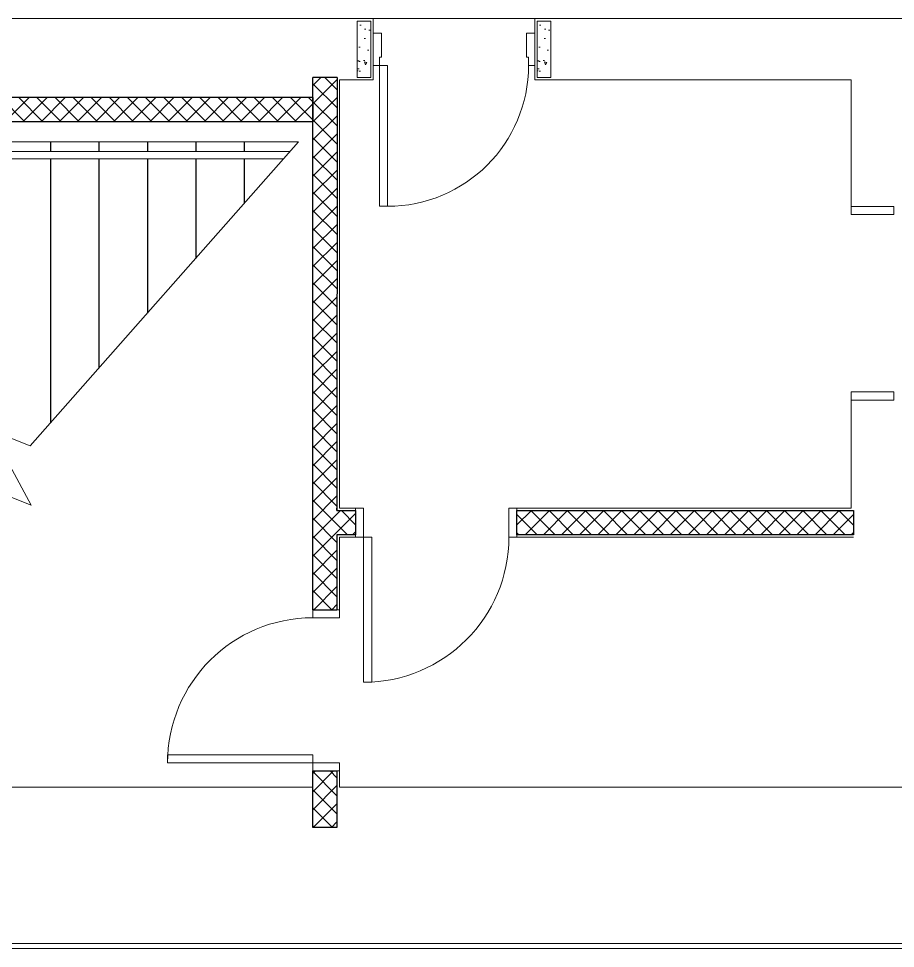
# Model space of a CAD drawing. Header units: inches. Extents: x 13084 to 220150, y 6494 to 167180.
# Drawn here: x 75417 to 80850, y 68130 to 73895 of the extents above; entities that cross this region are included whole.
import ezdxf

# ---------------------------------------------------------------- set-up
doc = ezdxf.new("R2010")
doc.units = ezdxf.units.IN
doc.header["$MEASUREMENT"] = 0
doc.linetypes.add('Ground Floor$0$HIDDEN', pattern=[0.375, 0.25, -0.125])
for name, color, linetype, lineweight in [('Ground Floor$0$A-G23-M-Stairs-Concrete', 251, 'Continuous', 25), ('Ground Floor$0$A-G23-M-Stairs-Railings', 251, 'Continuous', 15), ('Ground Floor$0$A-G250-M-Walls-Blockwork', 7, 'Continuous', 25), ('Ground Floor$0$A-G250-M-Walls-Concrete', 7, 'Continuous', 20), ('Ground Floor$0$A-G252-H-Internal-Walls', 251, 'Continuous', 9), ('Ground Floor$0$A-G312-M-Wall-Cladding-Panel', 7, 'Continuous', 9), ('Ground Floor$0$A-G312-M-Wall-Finish-Plaster', 7, 'Continuous', 15), ('Ground Floor$0$A-G322-M-Door', 251, 'Continuous', 15), ('Ground Floor$0$A-G4-M-Furniture-and-Fittings', 251, 'Continuous', 9), ('Ground Floor$0$A-Z036-G-Stair-Symbology', 251, 'Continuous', 15)]:
    doc.layers.add(name, color=color, linetype=linetype, lineweight=lineweight)
pattern_1 = [(45, (31615.24, 164129.57), (-56.1266, 56.1266), []), (135, (31615.24, 164129.57), (-56.1266, -56.1266), [])]

# ---------------------------------------------------------------- blocks, each defined once
blk = doc.blocks.new('Ground Floor$0$Door16-Classroom C4')
at = {"layer": 'Ground Floor$0$A-G322-M-Door', "elevation": 0}
for points in [[(88, 974), (38, 974), (38, 100), (88, 100)], [(50, 50), (38, 50), (38, 100), (0, 100), (0, -100), (50, -100)]]:
    blk.add_lwpolyline(points, close=True, dxfattribs=at)
at = {"layer": 'Ground Floor$0$A-G322-M-Door'}
blk.add_lwpolyline([(950, 50), (962, 50), (962, 100), (1000, 100), (1000, -100), (950, -100)], close=True, dxfattribs=at)
blk.add_arc((88, 100), 874, 360, 90, dxfattribs=at)
blk = doc.blocks.new('Ground Floor$0$d34a')
at = {"layer": 'Ground Floor$0$A-G322-M-Door'}
for points in [[(0, -180), (50, -180), (50, 0), (0, 0)], [(950, -180), (1000, -180), (1000, 0), (950, 0)], [(100, -1080), (50, -1080), (50, -180), (100, -180)]]:
    blk.add_lwpolyline(points, close=True, dxfattribs=at)
blk.add_arc((50, -180), 900, 270, 0, dxfattribs=at)

msp = doc.modelspace()

# ---------------------------------------------------------------- hatches: boundary and pattern name
at = {"layer": 'Ground Floor$0$A-G252-H-Internal-Walls'}
h = msp.add_hatch(dxfattribs=at)
h.set_pattern_fill('AR-CONC', color=256, angle=90, style=0)
h.set_pattern_definition([(140, (31615.24, 164129.57), (15.93909, 182.18467), [19.05, -209.55]), (85, (31615.24, 164129.57), (-191.05664, -35.24283), [15.24, -167.64]), (190.451, (31616.57, 164144.75), (-175.1167, 146.9425), [16.19, -178.09]), (136.1842, (31564.44, 164129.57), (42.04233, 271.07904), [28.575, -314.325]), (186.6356, (31567.94, 164152.16), (-247.42556, 237.40423), [24.285, -267.135]), (81.184, (31564.44, 164129.57), (-247.4251, 237.4046), [22.86, -251.46]), (111, (31577.14, 164154.97), (102.26552, 151.61488), [19.05, -209.55]), (56, (31577.14, 164154.97), (-184.18797, 61.80203), [15.24, -167.64]), (161.4514, (31585.66, 164167.6), (-81.92286, 213.4165), [16.19, -178.09]), (127.5, (31615.24, 164129.57), (-84.55504, 3.088603), [0, -165.608, 0, -170.18, 0, -168.275]), (97.5, (31615.24, 164129.57), (-100.180575, 66.81966), [0, -97.028, 0, -161.798, 0, -64.135]), (57.5, (31615.24, 164072.93), (5.728744, 135.590595), [0, -63.5, 0, -198.12, 0, -262.89]), (47.5, (31615.24, 164047.53), (-25.42649, 148.12918), [0, -82.55, 0, -131.572, 0, -186.69])])
h.paths.add_polyline_path([(77600.2, 73529.6), (77600.2, 73879.6), (77515.2, 73879.6), (77515.2, 73529.6)])
h = msp.add_hatch(dxfattribs=at)
h.set_pattern_fill('AR-CONC', color=256, angle=90, style=0)
h.set_pattern_definition([(140, (32730.25, 164129.57), (15.93909, 182.18467), [19.05, -209.55]), (85, (32730.25, 164129.57), (-191.05664, -35.24283), [15.24, -167.64]), (190.451, (32731.58, 164144.75), (-175.1167, 146.9425), [16.19, -178.09]), (136.1842, (32679.45, 164129.57), (42.04233, 271.07904), [28.575, -314.325]), (186.6356, (32682.95, 164152.16), (-247.42556, 237.40423), [24.285, -267.135]), (81.184, (32679.45, 164129.57), (-247.4251, 237.4046), [22.86, -251.46]), (111, (32692.15, 164154.97), (102.26552, 151.61488), [19.05, -209.55]), (56, (32692.15, 164154.97), (-184.18797, 61.80203), [15.24, -167.64]), (161.4514, (32700.67, 164167.6), (-81.92286, 213.4165), [16.19, -178.09]), (127.5, (32730.25, 164129.57), (-84.55504, 3.088603), [0, -165.608, 0, -170.18, 0, -168.275]), (97.5, (32730.25, 164129.57), (-100.180575, 66.81966), [0, -97.028, 0, -161.798, 0, -64.135]), (57.5, (32730.25, 164072.93), (5.728744, 135.590595), [0, -63.5, 0, -198.12, 0, -262.89]), (47.5, (32730.25, 164047.53), (-25.42649, 148.12918), [0, -82.55, 0, -131.572, 0, -186.69])])
h.paths.add_polyline_path([(78715.3, 73529.6), (78715.2, 73879.6), (78630.2, 73879.6), (78630.3, 73529.6)])
h = msp.add_hatch(dxfattribs=at)
h.set_pattern_fill('ANSI37', color=256, scale=25, style=0)
h.set_pattern_definition(pattern_1)
h.paths.add_polyline_path([(77240.3, 73254.6), (77240.3, 73404.6), (70790.3, 73404.6), (70790.3, 73529.6), (70640.3, 73529.6), (70640.3, 73254.6)])
h = msp.add_hatch(dxfattribs=at)
h.set_pattern_fill('ANSI37', color=256, scale=25, style=0)
h.set_pattern_definition(pattern_1)
h.paths.add_polyline_path([(77390.3, 73529.6), (77240.3, 73529.6), (77240.2, 70229.5), (77390.2, 70229.5), (77390.2, 70694.5), (77505.2, 70694.6), (77505.2, 70844.5), (77390.2, 70844.5)])
h = msp.add_hatch(dxfattribs=at)
h.set_pattern_fill('ANSI37', color=256, scale=25, style=0)
h.set_pattern_definition([(45, (31615.24, 164069.57), (-56.1266, 56.1266), []), (135, (31615.24, 164069.57), (-56.1266, -56.1266), [])])
h.paths.add_polyline_path([(78505.2, 70844.5), (80590.2, 70844.5), (80590.2, 70694.5), (78505.2, 70694.5)])
h = msp.add_hatch(dxfattribs=at)
h.set_pattern_fill('ANSI37', color=256, scale=25, style=0)
h.set_pattern_definition(pattern_1)
h.paths.add_polyline_path([(77390.2, 69229.5), (77240.2, 69229.5), (77240.2, 68879.5), (77390.2, 68879.5)])

# ---------------------------------------------------------------- linework, layer by layer
at = {"layer": 'Ground Floor$0$A-G23-M-Stairs-Concrete'}
for p, q in [((75615.3, 73129.6, 0), (75615.3, 73069.6, 0)), ((75915.3, 73129.6, 0), (75915.3, 73069.6, 0)), ((76215.3, 73129.6, 0), (76215.3, 73069.6, 0)), ((76515.3, 73129.6, 0), (76515.3, 73069.6, 0)), ((76815.3, 73129.6, 0), (76815.3, 73069.6, 0)), ((75615.3, 73024.6, 0), (75615.3, 71388.9, 0)), ((75915.3, 73024.6, 0), (75915.3, 71728.6, 0)), ((76215.3, 73024.6, 0), (76215.3, 72068.2, 0)), ((76515.3, 73024.6, 0), (76515.3, 72407.9, 0)), ((76815.3, 73024.6, 0), (76815.3, 72747.6, 0))]:
    msp.add_line(p, q, dxfattribs=at)
at = {"layer": 'Ground Floor$0$A-G23-M-Stairs-Railings'}
for p, q in [((70255.3, 73069.6, 0), (77099.7, 73069.6, 0)), ((70215.3, 73024.6, 0), (77059.9, 73024.6, 0))]:
    msp.add_line(p, q, dxfattribs=at)
at = {"layer": 'Ground Floor$0$A-G250-M-Walls-Blockwork', "ltscale": 0.02}
for p, q in [((77240.2, 70229.5), (77240.3, 73529.6)), ((77390.3, 73529.6), (77390.2, 70844.5)), ((77240.2, 70229.5, 0), (77390.2, 70229.5, 0)), ((77240.2, 69229.5, 0), (77390.2, 69229.5, 0))]:
    msp.add_line(p, q, dxfattribs=at)
at = {"layer": 'Ground Floor$0$A-G250-M-Walls-Blockwork'}
for p, q in [((77390.3, 73529.6), (77240.3, 73529.6)), ((77240.3, 73404.6), (70790.3, 73404.6, 0)), ((77240.3, 73404.6), (77240.3, 73254.6, 0)), ((77240.3, 73254.6, 0), (70640.3, 73254.6, 0)), ((77390.2, 70844.5), (77390.2, 70859.3))]:
    msp.add_line(p, q, dxfattribs=at)
at = {"layer": 'Ground Floor$0$A-G250-M-Walls-Blockwork', "ltscale": 0.02}
for points in [[(77390.2, 70844.5), (77505.2, 70844.5), (77505.2, 70694.6), (77390.2, 70694.5), (77390.2, 70229.5)], [(77390.2, 69229.5), (77390.2, 68879.5), (77240.2, 68879.5), (77240.2, 69229.5)]]:
    msp.add_lwpolyline(points, dxfattribs=at)
at = {"layer": 'Ground Floor$0$A-G250-M-Walls-Blockwork', "ltscale": 0.02, "elevation": 0}
msp.add_lwpolyline([(78505.2, 70844.5), (80590.2, 70844.5), (80590.2, 70694.5), (78505.2, 70694.5)], close=True, dxfattribs=at)
at = {"layer": 'Ground Floor$0$A-G250-M-Walls-Concrete'}
for p, q in [((77515.2, 73879.6, 0), (77515.2, 73529.6)), ((77600.2, 73529.6), (77600.2, 73879.6, 0)), ((78715.2, 73879.6, 0), (78630.2, 73879.6, 0)), ((78630.2, 73529.6, 0), (78630.2, 73879.6, 0)), ((78715.2, 73879.6, 0), (78630.2, 73879.6, 0)), ((78715.2, 73879.6, 0), (78715.2, 73529.6, 0)), ((77515.2, 73529.6), (77600.2, 73529.6)), ((78715.2, 73529.6, 0), (78630.2, 73529.6, 0))]:
    msp.add_line(p, q, dxfattribs=at)
at = {"layer": 'Ground Floor$0$A-G312-M-Wall-Cladding-Panel'}
for p, q in [((67645.2, 68159.5, 0), (83585.2, 68159.5, 0)), ((67615.2, 68129.5, 0), (83615.2, 68129.5, 0))]:
    msp.add_line(p, q, dxfattribs=at)
at = {"layer": 'Ground Floor$0$A-G312-M-Wall-Finish-Plaster'}
for p, q in [((73255.2, 73894.6), (77615.2, 73894.6, 0)), ((77615.2, 73514.6), (77615.2, 73894.6, 0)), ((78615.2, 73894.6, 0), (83325.2, 73894.6)), ((78615.2, 73514.6, 0), (78615.2, 73894.6, 0)), ((77405.2, 70859.5, 0), (77405.3, 73514.6)), ((77405.3, 73514.6, 0), (77615.3, 73514.6, 0)), ((80575.2, 73514.6, 0), (78615.2, 73514.6, 0)), ((80575.2, 73514.6, 0), (80575.2, 72729.5, 0)), ((77152.7, 73129.6, 0), (72615.2, 73129.6, 0)), ((80575.2, 72729.5, 0), (80590.2, 72729.5, 0)), ((80575.2, 71529.5), (80575.2, 70859.5, 0)), ((80575.2, 71529.5), (80590.2, 71529.5, 0)), ((77405.2, 70859.5, 0), (77505.2, 70859.5, 0)), ((80575.2, 70859.5, 0), (78505.2, 70859.5, 0)), ((77405.2, 70679.5, 0), (77405.2, 70229.5, 0)), ((77405.2, 70679.5, 0), (77505.2, 70679.5, 0)), ((80590.2, 70679.5, 0), (78505.2, 70679.5, 0)), ((77390.2, 70229.5, 0), (77405.2, 70229.5, 0)), ((77390.2, 69229.5, 0), (77405.2, 69229.5, 0)), ((77405.2, 69229.5, 0), (77405.2, 69129.5, 0)), ((73619.7, 69129.5, 0), (77240.2, 69129.5, 0))]:
    msp.add_line(p, q, dxfattribs=at)
at = {"layer": 'Ground Floor$0$A-G312-M-Wall-Finish-Plaster', "linetype": 'Ground Floor$0$HIDDEN'}
msp.add_line((83340.2, 69129.5), (77405.2, 69129.5, 0), dxfattribs=at)
at = {"layer": 'Ground Floor$0$A-G322-M-Door', "ltscale": 0.02}
for points in [[(80575.2, 72679.5), (80840.2, 72679.5), (80840.2, 72729.5), (80575.2, 72729.5)], [(80575.2, 72679.5), (80840.2, 72679.5), (80840.2, 72729.5), (80575.2, 72729.5)], [(80575.2, 71579.5), (80840.2, 71579.5), (80840.2, 71529.5), (80575.2, 71529.5)], [(80575.2, 71579.5), (80840.2, 71579.5), (80840.2, 71529.5), (80575.2, 71529.5)]]:
    msp.add_lwpolyline(points, close=True, dxfattribs=at)
at = {"layer": 'Ground Floor$0$A-G322-M-Door', "elevation": 0}
for points in [[(77240.2, 70179.5), (77240.2, 70229.5), (77405.2, 70229.5), (77405.2, 70179.5)], [(76340.2, 69329.5), (76340.2, 69279.5), (77240.2, 69279.5), (77240.2, 69329.5)], [(77240.2, 69229.5), (77240.2, 69279.5), (77405.2, 69279.5), (77405.2, 69229.5)]]:
    msp.add_lwpolyline(points, close=True, dxfattribs=at)
at = {"layer": 'Ground Floor$0$A-G322-M-Door'}
msp.add_arc((77240.2, 69279.5, 0), 900, 90, 180, dxfattribs=at)
at = {"layer": 'Ground Floor$0$A-G4-M-Furniture-and-Fittings'}
for p, q in [((77515.2, 73879.6, 0), (77600.2, 73879.6, 0)), ((77515.2, 73879.6, 0), (77600.2, 73879.6, 0)), ((77615.2, 73894.6, 0), (78615.2, 73894.6, 0))]:
    msp.add_line(p, q, dxfattribs=at)
at = {"layer": 'Ground Floor$0$A-Z036-G-Stair-Symbology'}
for points in [[(77152.7, 73129.6), (75489.6, 71246.6)], [(75489.6, 71246.6), (75242.3, 71343.7), (75496.2, 70877), (75249, 70974.2)]]:
    msp.add_lwpolyline(points, dxfattribs=at)

# ---------------------------------------------------------------- block references
at = {"layer": 'Ground Floor$0$A-G250-M-Walls-Blockwork'}
msp.add_blockref('Ground Floor$0$d34a', (77505.2, 70859.5, 0), dxfattribs=at)
at = {"layer": 'Ground Floor$0$A-G322-M-Door', "ltscale": 0.02, "xscale": -1, "rotation": 180}
msp.add_blockref('Ground Floor$0$Door16-Classroom C4', (77615.2, 73704.6, 0), dxfattribs=at)

doc.saveas('drawing.dxf')
